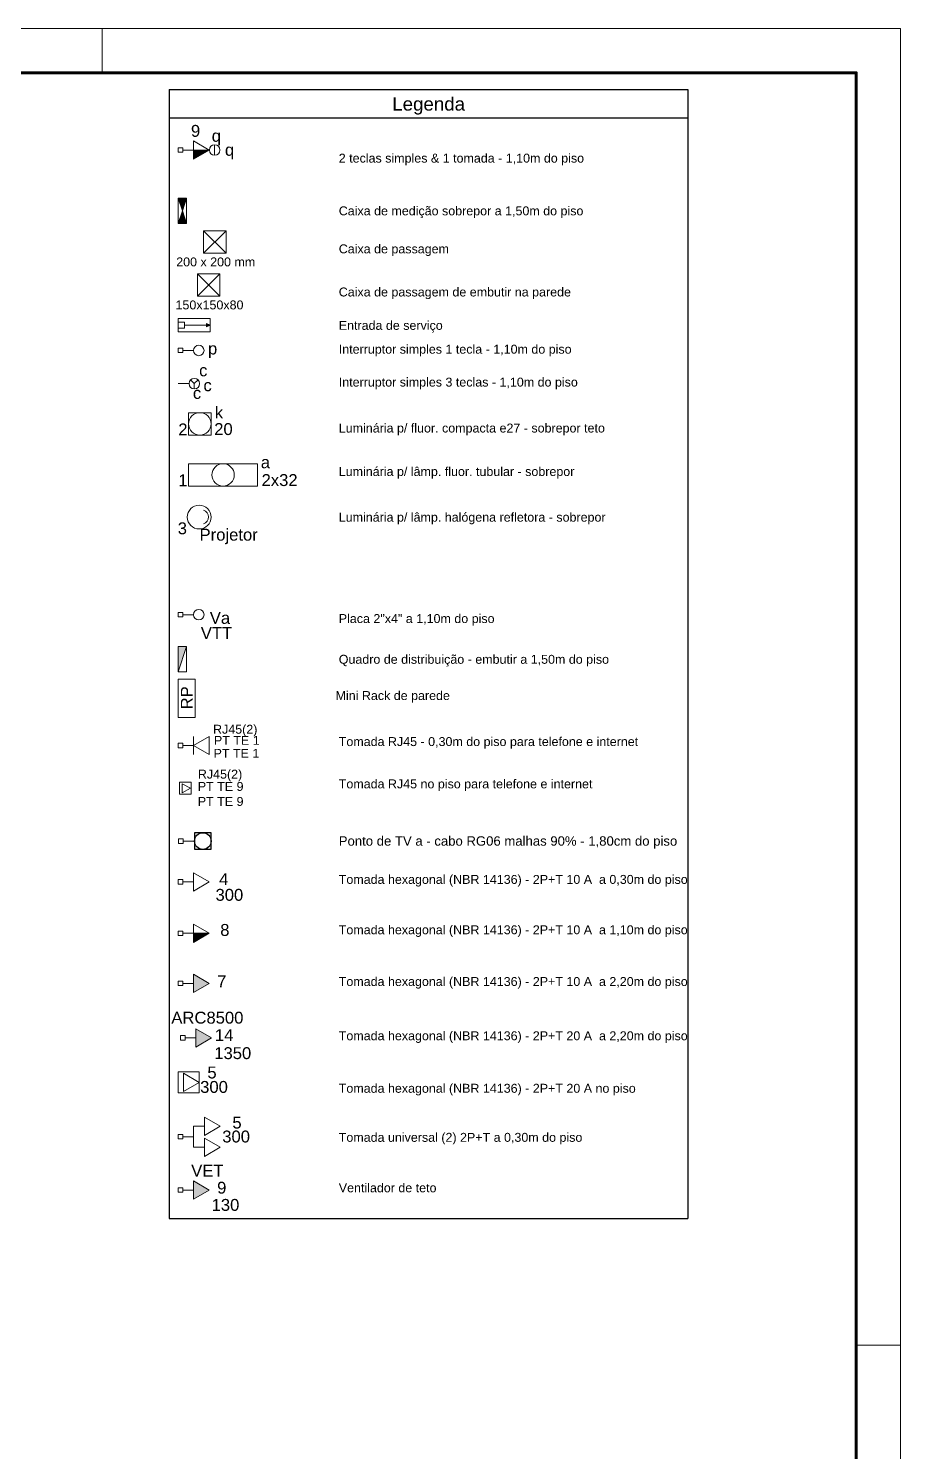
# Model space of a CAD drawing. Header units: millimetres. Extents: x 234.6 to 276.6, y 175.2 to 204.9.
# Drawn here: x 266.81 to 276.64, y 188.81 to 204.86 of the extents above; entities that cross this region are included whole.
import ezdxf

# ---------------------------------------------------------------- set-up
doc = ezdxf.new("R2010")
doc.units = ezdxf.units.MM
doc.header["$LTSCALE"] = 3
doc.header["$MEASUREMENT"] = 0
doc.layers.get('0').update_dxf_attribs({"color": 2})
for name, color, linetype, lineweight in [('CE-Textos pontos', 2, 'Continuous', 20), ('DI-Linhas do quadro', 3, 'Continuous', 30), ('DI-Textos do quadro', 2, 'Continuous', 20), ('DI-Título do quadro', 3, 'Continuous', 30), ('FOLHA EXTERNA', 2, 'Continuous', 20), ('Folha_padrão', 6, 'Continuous', 60), ('P-SIMBOL', 170, 'Continuous', 20)]:
    doc.layers.add(name, color=color, linetype=linetype, lineweight=lineweight)
doc.styles.add('Arial', font='arial.ttf')

msp = doc.modelspace()

# ---------------------------------------------------------------- hatches: boundary and pattern name
at = {"layer": 'P-SIMBOL', "linetype": 'Continuous'}
for points in [[(268.667, 203.486), (268.845, 203.486), (268.667, 203.384), (268.667, 203.486)], [(268.589, 202.945), (268.495, 202.945), (268.542, 202.802), (268.589, 202.945)], [(268.589, 202.659), (268.542, 202.802), (268.495, 202.659), (268.589, 202.659)], [(268.855, 201.512), (268.813, 201.531), (268.813, 201.492), (268.855, 201.512)], [(268.589, 197.889), (268.495, 197.889), (268.495, 197.603), (268.589, 197.889)], [(268.667, 194.656), (268.845, 194.656), (268.667, 194.553), (268.667, 194.656)], [(268.667, 193.987), (268.845, 194.09), (268.667, 194.193), (268.667, 193.987)], [(268.693, 193.373), (268.871, 193.476), (268.693, 193.578), (268.693, 193.373)], [(268.667, 191.657), (268.845, 191.76), (268.667, 191.863), (268.667, 191.657)]]:
    msp.add_hatch(color=256, dxfattribs=at).paths.add_polyline_path(points)

# ---------------------------------------------------------------- linework, layer by layer
msp.add_lwpolyline([(268.678, 195.602), (268.865, 195.602), (268.865, 195.789), (268.678, 195.789)], close=True)
msp.add_circle((268.772, 195.695), 0.0937)
at = {"layer": 'DI-Linhas do quadro', "linetype": 'Continuous'}
for p, q in [((268.394, 204.169), (274.239, 204.169)), ((268.394, 204.169), (268.394, 191.44)), ((274.239, 204.169), (274.239, 191.44)), ((268.394, 203.851), (274.239, 203.851)), ((268.394, 191.44), (274.239, 191.44))]:
    msp.add_line(p, q, dxfattribs=at)
at = {"layer": 'FOLHA EXTERNA', "color": 2, "linetype": 'Continuous'}
for points in [[(234.586, 175.157), (276.636, 175.157), (276.636, 204.857), (234.586, 204.857), (234.586, 175.157)], [(267.636, 204.857), (267.636, 204.361)], [(276.136, 190.011), (276.636, 190.011)]]:
    msp.add_lwpolyline(points, dxfattribs=at)
at = {"layer": 'Folha_padrão', "color": 6, "linetype": 'Continuous'}
msp.add_lwpolyline([(236.086, 204.357), (276.136, 204.357), (276.136, 175.657), (236.086, 175.657), (236.086, 204.357)], dxfattribs=at)
at = {"layer": 'P-SIMBOL'}
for p, q in [((268.495, 203.461), (268.495, 203.512)), ((268.495, 203.512), (268.545, 203.512)), ((268.545, 203.461), (268.495, 203.461)), ((268.545, 203.512), (268.545, 203.461)), ((268.667, 203.486), (268.545, 203.486)), ((268.845, 203.486), (268.667, 203.589)), ((268.667, 203.589), (268.667, 203.384)), ((268.845, 203.486), (268.667, 203.486)), ((268.667, 203.384), (268.845, 203.486)), ((268.905, 203.546), (268.905, 203.427)), ((268.495, 202.945), (268.495, 202.659)), ((268.495, 202.945), (268.542, 202.802)), ((268.589, 202.945), (268.495, 202.945)), ((268.589, 202.945), (268.542, 202.802)), ((268.589, 202.945), (268.589, 202.659)), ((268.542, 202.802), (268.495, 202.659)), ((268.589, 202.659), (268.495, 202.659)), ((268.542, 202.802), (268.589, 202.659)), ((268.781, 202.575), (269.033, 202.575)), ((268.781, 202.575), (268.781, 202.323)), ((268.781, 202.575), (269.033, 202.323)), ((269.033, 202.575), (268.781, 202.323)), ((269.033, 202.575), (269.033, 202.323)), ((268.781, 202.323), (269.033, 202.323)), ((268.711, 202.089), (268.963, 202.089)), ((268.711, 202.089), (268.711, 201.838)), ((268.711, 202.089), (268.963, 201.838)), ((268.963, 202.089), (268.711, 201.838)), ((268.963, 202.089), (268.963, 201.838)), ((268.711, 201.838), (268.963, 201.838)), ((268.495, 201.585), (268.495, 201.438)), ((268.495, 201.585), (268.855, 201.585)), ((268.53, 201.547), (268.495, 201.547)), ((268.53, 201.547), (268.566, 201.547)), ((268.566, 201.512), (268.566, 201.547)), ((268.855, 201.512), (268.813, 201.531)), ((268.813, 201.531), (268.813, 201.492)), ((268.855, 201.585), (268.855, 201.438)), ((268.53, 201.476), (268.495, 201.476)), ((268.495, 201.438), (268.855, 201.438)), ((268.53, 201.476), (268.566, 201.476)), ((268.566, 201.512), (268.813, 201.511)), ((268.566, 201.512), (268.566, 201.476)), ((268.855, 201.512), (268.813, 201.492)), ((268.495, 201.202), (268.495, 201.252)), ((268.495, 201.252), (268.545, 201.252)), ((268.545, 201.202), (268.495, 201.202)), ((268.545, 201.252), (268.545, 201.202)), ((268.667, 201.227), (268.545, 201.227)), ((268.676, 200.852), (268.634, 200.894)), ((268.676, 200.852), (268.718, 200.894)), ((268.617, 200.852), (268.495, 200.852)), ((268.676, 200.792), (268.676, 200.852)), ((268.612, 200.525), (268.864, 200.525)), ((268.612, 200.525), (268.612, 200.273)), ((268.864, 200.525), (268.864, 200.273)), ((268.612, 200.273), (268.864, 200.273)), ((268.612, 199.949), (269.388, 199.949)), ((268.612, 199.949), (268.612, 199.698)), ((269.388, 199.949), (269.388, 199.698)), ((268.612, 199.698), (269.388, 199.698)), ((268.495, 198.272), (268.545, 198.272)), ((268.495, 198.222), (268.495, 198.272)), ((268.545, 198.222), (268.495, 198.222)), ((268.545, 198.272), (268.545, 198.222)), ((268.667, 198.247), (268.545, 198.247)), ((268.589, 197.889), (268.495, 197.889)), ((268.495, 197.889), (268.495, 197.603)), ((268.589, 197.889), (268.495, 197.603)), ((268.589, 197.889), (268.589, 197.603)), ((268.589, 197.603), (268.495, 197.603)), ((268.667, 196.773), (268.845, 196.875)), ((268.667, 196.875), (268.667, 196.67)), ((268.845, 196.875), (268.845, 196.67)), ((268.495, 196.748), (268.495, 196.798)), ((268.495, 196.798), (268.545, 196.798)), ((268.545, 196.748), (268.495, 196.748)), ((268.545, 196.798), (268.545, 196.748)), ((268.545, 196.773), (268.667, 196.773)), ((268.845, 196.67), (268.667, 196.773)), ((268.64, 196.358), (268.507, 196.358)), ((268.507, 196.291), (268.507, 196.358)), ((268.507, 196.291), (268.507, 196.225)), ((268.64, 196.225), (268.507, 196.225)), ((268.539, 196.24), (268.539, 196.342)), ((268.539, 196.342), (268.631, 196.291)), ((268.631, 196.291), (268.539, 196.24)), ((268.64, 196.291), (268.64, 196.358)), ((268.64, 196.291), (268.64, 196.225)), ((268.497, 195.669), (268.497, 195.722)), ((268.497, 195.722), (268.55, 195.722)), ((268.55, 195.669), (268.497, 195.669)), ((268.55, 195.722), (268.55, 195.669)), ((268.678, 195.695), (268.55, 195.695)), ((268.667, 195.338), (268.845, 195.235)), ((268.667, 195.132), (268.667, 195.338)), ((268.495, 195.21), (268.495, 195.26)), ((268.495, 195.26), (268.545, 195.26)), ((268.545, 195.21), (268.495, 195.21)), ((268.545, 195.26), (268.545, 195.21)), ((268.667, 195.235), (268.545, 195.235)), ((268.845, 195.235), (268.667, 195.132)), ((268.495, 194.63), (268.495, 194.681)), ((268.495, 194.681), (268.545, 194.681)), ((268.545, 194.63), (268.495, 194.63)), ((268.545, 194.681), (268.545, 194.63)), ((268.667, 194.656), (268.545, 194.656)), ((268.667, 194.758), (268.845, 194.656)), ((268.667, 194.553), (268.667, 194.758)), ((268.845, 194.656), (268.667, 194.656)), ((268.845, 194.656), (268.667, 194.553)), ((268.667, 193.987), (268.667, 194.193)), ((268.667, 194.193), (268.845, 194.09)), ((268.495, 194.065), (268.495, 194.115)), ((268.495, 194.115), (268.545, 194.115)), ((268.545, 194.065), (268.495, 194.065)), ((268.545, 194.115), (268.545, 194.065)), ((268.667, 194.09), (268.545, 194.09)), ((268.845, 194.09), (268.667, 193.987)), ((268.521, 193.45), (268.521, 193.501)), ((268.521, 193.501), (268.571, 193.501)), ((268.571, 193.501), (268.571, 193.45)), ((268.693, 193.578), (268.871, 193.476)), ((268.693, 193.373), (268.693, 193.578)), ((268.571, 193.45), (268.521, 193.45)), ((268.693, 193.476), (268.571, 193.476)), ((268.871, 193.476), (268.693, 193.373)), ((268.495, 192.974), (268.495, 193.093)), ((268.613, 193.093), (268.495, 193.093)), ((268.554, 193.077), (268.554, 192.872)), ((268.732, 192.974), (268.554, 193.077)), ((268.613, 193.093), (268.732, 193.093)), ((268.732, 192.974), (268.732, 193.093)), ((268.495, 192.974), (268.495, 192.856)), ((268.613, 192.856), (268.495, 192.856)), ((268.554, 192.872), (268.732, 192.974)), ((268.613, 192.856), (268.732, 192.856)), ((268.732, 192.974), (268.732, 192.856)), ((268.967, 192.479), (268.789, 192.582)), ((268.789, 192.582), (268.789, 192.377)), ((268.495, 192.336), (268.495, 192.386)), ((268.495, 192.386), (268.545, 192.386)), ((268.545, 192.386), (268.545, 192.336)), ((268.667, 192.361), (268.667, 192.479)), ((268.789, 192.479), (268.667, 192.479)), ((268.789, 192.377), (268.967, 192.479)), ((268.545, 192.336), (268.495, 192.336)), ((268.667, 192.361), (268.545, 192.361)), ((268.667, 192.361), (268.667, 192.242)), ((268.789, 192.242), (268.667, 192.242)), ((268.967, 192.242), (268.789, 192.345)), ((268.789, 192.345), (268.789, 192.139)), ((268.789, 192.139), (268.967, 192.242)), ((268.495, 191.735), (268.495, 191.785)), ((268.495, 191.785), (268.545, 191.785)), ((268.545, 191.735), (268.495, 191.735)), ((268.545, 191.785), (268.545, 191.735)), ((268.667, 191.76), (268.545, 191.76)), ((268.667, 191.657), (268.667, 191.863)), ((268.667, 191.863), (268.845, 191.76)), ((268.845, 191.76), (268.667, 191.657))]:
    msp.add_line(p, q, dxfattribs=at)
msp.add_lwpolyline([(268.495, 197.519), (268.685, 197.519), (268.685, 197.09), (268.495, 197.09), (268.495, 197.519)], dxfattribs=at)
for centre, radius in [((268.905, 203.486), 0.0594), ((268.726, 201.227), 0.0594), ((268.676, 200.852), 0.0594), ((268.738, 200.399), 0.126), ((269, 199.823), 0.126), ((268.731, 199.348), 0.134), ((268.726, 198.247), 0.0594)]:
    msp.add_circle(centre, radius, dxfattribs=at)
msp.add_arc((268.751, 199.349), 0.0837, 290.315, 69.6852, dxfattribs=at)

# ---------------------------------------------------------------- texts
at = {"color": 2, "char_height": 0.1006, "width": 1.69016, "attachment_point": 7, "line_spacing_factor": 0.798, "style": 'Arial'}
for s, insert in [('RJ45(2)', (268.716, 196.369)), ('PT TE 9', (268.715, 196.259)), ('PT TE 9', (268.715, 196.09))]:
    msp.add_mtext(s, dxfattribs=dict(at, insert=insert))
at = {"layer": 'CE-Textos pontos', "char_height": 0.1006, "width": 1.69016, "attachment_point": 7, "line_spacing_factor": 0.798, "style": 'Arial'}
for s, insert in [('RJ45(2)', (268.887, 196.875)), ('PT TE 1', (268.897, 196.78)), ('PT TE 1', (268.893, 196.634))]:
    msp.add_mtext(s, dxfattribs=dict(at, insert=insert))
at = {"layer": 'DI-Textos do quadro', "attachment_point": 7, "line_spacing_factor": 0.798, "style": 'Arial'}
for s, insert, char_height, width in [('2 teclas simples & 1 tomada - 1,10m do piso', (270.304, 203.314), 0.1006, 10.38244), ('Caixa de medição sobrepor a 1,50m do piso', (270.304, 202.719), 0.1006, 9.89953), ('Caixa de passagem', (270.304, 202.291), 0.1006, 4.10468), ('Caixa de passagem de embutir na parede', (270.304, 201.805), 0.1006, 9.17518), ('Entrada de serviço ', (270.304, 201.428), 0.1006, 5.79485), ('Interruptor simples 1 tecla - 1,10m do piso', (270.304, 201.16), 0.1006, 10.38244), ('Interruptor simples 3 teclas - 1,10m do piso', (270.304, 200.789), 0.1006, 10.62389), ('\\pt2.1127;Luminária p/ fluor. compacta e27 - sobrepor teto', (270.304, 200.271), 0.1006, 12.0726), ('Luminária p/ lâmp. fluor. tubular - sobrepor', (270.304, 199.781), 0.1006, 10.62389), ('Luminária p/ lâmp. halógena refletora - sobrepor', (270.304, 199.266), 0.1006, 11.5897), ('Placa 2"x4" a 1,10m do piso', (270.304, 198.123), 0.1006, 6.5192), ('Quadro de distribuição - embutir a 1,50m do piso', (270.304, 197.663), 0.1006, 11.5897), ('Mini Rack de parede', (270.268, 197.255), 0.1006, 11.5897), ('Tomada RJ45 - 0,30m do piso para telefone e internet', (270.304, 196.736), 0.1006, 6.5192), ('Tomada RJ45 no piso para telefone e internet', (270.304, 196.259), 0.1006, 4.58759), ('Ponto de TV a - cabo RG06 malhas 90% - 1,80cm do piso', (270.304, 195.611), 0.1059, 4.82904), ('Tomada hexagonal (NBR 14136) - 2P+T 10 A  a 0,30m do piso', (270.304, 195.182), 0.1006, 13.76276), ('Tomada hexagonal (NBR 14136) - 2P+T 10 A  a 1,10m do piso', (270.304, 194.614), 0.1006, 13.76276), ('Tomada hexagonal (NBR 14136) - 2P+T 10 A  a 2,20m do piso', (270.304, 194.031), 0.1006, 13.76276), ('Tomada hexagonal (NBR 14136) - 2P+T 20 A  a 2,20m do piso', (270.304, 193.419), 0.1006, 13.76276), ('Tomada hexagonal (NBR 14136) - 2P+T 20 A no piso', (270.304, 192.827), 0.1006, 11.5897), ('Tomada universal (2) 2P+T a 0,30m do piso', (270.304, 192.274), 0.1006, 9.89953), ('Ventilador de teto', (270.304, 191.734), 0.1006, 4.34614)]:
    msp.add_mtext(s, dxfattribs=dict(at, insert=insert, char_height=char_height, width=width))
at = {"layer": 'DI-Título do quadro', "insert": (271.317, 203.885), "char_height": 0.1509, "width": 2.53525, "attachment_point": 8, "line_spacing_factor": 0.798, "style": 'Arial'}
msp.add_mtext('Legenda', dxfattribs=at)
at = {"layer": 'P-SIMBOL', "line_spacing_factor": 0.798, "style": 'Arial'}
for s, insert, char_height, width, attachment_point in [('9', (268.69, 203.633), 0.134, 0.32194, 8), ('q', (268.924, 203.539), 0.134, 0.32194, 8), ('q', (269.073, 203.381), 0.134, 0.32194, 8), ('200 x 200 mm', (268.917, 202.173), 0.1006, 2.89742, 8), ('150x150x80', (268.847, 201.688), 0.1006, 2.41452, 8), ('p', (268.83, 201.141), 0.134, 0.32194, 7), ('c', (268.73, 200.933), 0.134, 0.32194, 7), ('c', (268.66, 200.678), 0.134, 0.32194, 7), ('c', (268.779, 200.765), 0.134, 0.32194, 7), ('k', (268.907, 200.46), 0.134, 0.32194, 7), ('2', (268.495, 200.269), 0.134, 0.32194, 7), ('20', (268.9, 200.271), 0.1341, 0.64387, 7), ('a', (269.425, 199.897), 0.134, 0.32194, 7), ('1', (268.495, 199.696), 0.134, 0.32194, 7), ('2x32', (269.434, 199.696), 0.1341, 1.28774, 7), ('3', (268.541, 199.152), 0.134, 0.32194, 8), ('Projetor', (269.063, 199.042), 0.1341, 2.57549, 8), ('Va', (268.965, 198.142), 0.1341, 0.64387, 8), ('VTT', (268.926, 197.973), 0.1341, 0.96581, 8), ('4', (269.007, 195.198), 0.134, 0.32194, 8), ('300', (269.071, 195.02), 0.1341, 0.96581, 8), ('8', (269.02, 194.624), 0.134, 0.32194, 8), ('7', (268.985, 194.047), 0.134, 0.32194, 8), ('ARC8500', (268.823, 193.635), 0.1341, 2.25355, 8), ('14', (269.012, 193.44), 0.1341, 0.64387, 8), ('1350', (269.109, 193.235), 0.1341, 1.28774, 8), ('5', (268.875, 193.017), 0.134, 0.32194, 8), ('300', (268.898, 192.854), 0.1341, 0.96581, 8), ('5', (269.157, 192.452), 0.134, 0.32194, 8), ('300', (269.147, 192.295), 0.1341, 0.96581, 8), ('VET', (268.823, 191.911), 0.1341, 0.96581, 8), ('9', (268.985, 191.718), 0.134, 0.32194, 8), ('130', (269.027, 191.524), 0.1341, 0.96581, 8)]:
    msp.add_mtext(s, dxfattribs=dict(at, insert=insert, char_height=char_height, width=width, attachment_point=attachment_point))
at = {"layer": 'P-SIMBOL', "insert": (268.658, 197.31), "char_height": 0.1341, "width": 0.64387, "attachment_point": 8, "rotation": 90.0002, "line_spacing_factor": 0.798, "style": 'Arial'}
msp.add_mtext('RP', dxfattribs=at)

doc.saveas('drawing.dxf')
